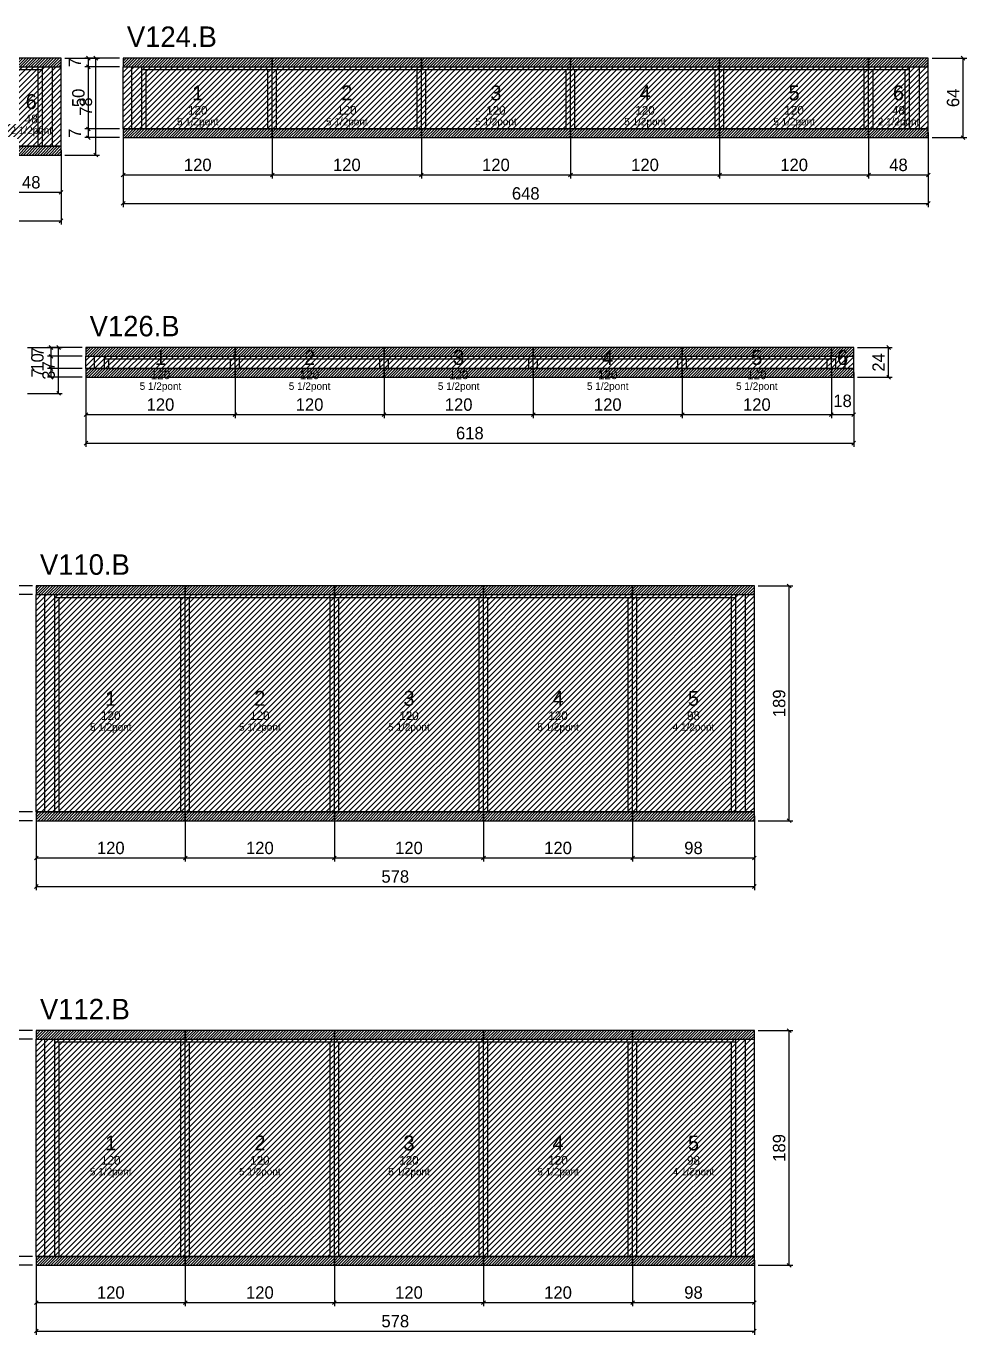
# Model space of a CAD drawing. Extents: x -69 to 3070, y -7480 to 1250.
# Drawn here: x 813 to 1570, y -2007 to -953 of the extents above; entities that cross this region are included whole.
import ezdxf
from ezdxf.enums import TextEntityAlignment as Align

# ---------------------------------------------------------------- set-up
doc = ezdxf.new("R2010")
doc.units = 0
for name, color, linetype in [('5', 5, 'Continuous'), ('COTA', 241, 'Continuous'), ('NOMENCLATURA', 7, 'Continuous'), ('Painéis', 200, 'Continuous'), ('Reaproveitamento', 251, 'Continuous'), ('SARR_2.2x7', 40, 'Continuous'), ('SARR_3.5x7', 81, 'Continuous'), ('SCO-___-LAJ', 224, 'Continuous'), ('texto', 7, 'Continuous')]:
    doc.layers.add(name, color=color, linetype=linetype)
doc.dimstyles.new('PAINEL', dxfattribs={"dimtxt": 10, "dimasz": 3, "dimexe": 3, "dimexo": 3, "dimgap": 3, "dimtad": 1, "dimblk": 'OBLIQUE', "dimblk1": 'OBLIQUE', "dimcen": 2.5, "dimclrd": 4, "dimclre": 4, "dimclrt": 240, "dimazin": 3, "dimtfac": 1, "dimtmove": 0, "dimatfit": 3})

# ---------------------------------------------------------------- blocks, each defined once
blk = doc.blocks.new('_OBLIQUE')
at = {"color": 0, "linetype": 'BYBLOCK'}
blk.add_line((-0.5, -0.5), (0.5, 0.5), dxfattribs=at)

msp = doc.modelspace()

# ---------------------------------------------------------------- hatches: boundary and pattern name
at = {"layer": 'COTA'}
h = msp.add_hatch(dxfattribs=at)
h.set_pattern_fill('ANSI31', scale=0.5)
h.paths.add_polyline_path([(793, -986), (841, -986), (841, -979), (793, -979)])
h = msp.add_hatch(dxfattribs=at)
h.set_pattern_fill('ANSI31', scale=0.5)
h.paths.add_polyline_path([(891, -986), (1011, -986), (1011, -979), (891, -979)])
h = msp.add_hatch(dxfattribs=at)
h.set_pattern_fill('ANSI31', scale=0.5)
h.paths.add_polyline_path([(1011, -986), (1131, -986), (1131, -979), (1011, -979)])
h = msp.add_hatch(dxfattribs=at)
h.set_pattern_fill('ANSI31', scale=0.5)
h.paths.add_polyline_path([(1131, -986), (1251, -986), (1251, -979), (1131, -979)])
h = msp.add_hatch(dxfattribs=at)
h.set_pattern_fill('ANSI31', scale=0.5)
h.paths.add_polyline_path([(1251, -986), (1371, -986), (1371, -979), (1251, -979)])
h = msp.add_hatch(dxfattribs=at)
h.set_pattern_fill('ANSI31', scale=0.5)
h.paths.add_polyline_path([(1371, -986), (1491, -986), (1491, -979), (1371, -979)])
h = msp.add_hatch(dxfattribs=at)
h.set_pattern_fill('ANSI31', scale=0.5)
h.paths.add_polyline_path([(1491, -986), (1539, -986), (1539, -979), (1491, -979)])
h = msp.add_hatch(dxfattribs=at)
h.set_pattern_fill('ANSI31', scale=0.5)
h.paths.add_polyline_path([(891, -1043), (1011, -1043), (1011, -1036), (891, -1036)])
h = msp.add_hatch(dxfattribs=at)
h.set_pattern_fill('ANSI31', scale=0.5)
h.paths.add_polyline_path([(1011, -1043), (1131, -1043), (1131, -1036), (1011, -1036)])
h = msp.add_hatch(dxfattribs=at)
h.set_pattern_fill('ANSI31', scale=0.5)
h.paths.add_polyline_path([(1131, -1043), (1251, -1043), (1251, -1036), (1131, -1036)])
h = msp.add_hatch(dxfattribs=at)
h.set_pattern_fill('ANSI31', scale=0.5)
h.paths.add_polyline_path([(1251, -1043), (1371, -1043), (1371, -1036), (1251, -1036)])
h = msp.add_hatch(dxfattribs=at)
h.set_pattern_fill('ANSI31', scale=0.5)
h.paths.add_polyline_path([(1371, -1043), (1491, -1043), (1491, -1036), (1371, -1036)])
h = msp.add_hatch(dxfattribs=at)
h.set_pattern_fill('ANSI31', scale=0.5)
h.paths.add_polyline_path([(1491, -1043), (1539, -1043), (1539, -1036), (1491, -1036)])
h = msp.add_hatch(dxfattribs=at)
h.set_pattern_fill('ANSI31', scale=0.5)
h.paths.add_polyline_path([(793, -1057), (841, -1057), (841, -1050), (793, -1050)])
h = msp.add_hatch(dxfattribs=at)
h.set_pattern_fill('ANSI31', scale=0.5)
h.paths.add_polyline_path([(861, -1219), (981, -1219), (981, -1212), (861, -1212)])
h = msp.add_hatch(dxfattribs=at)
h.set_pattern_fill('ANSI31', scale=0.5)
h.paths.add_polyline_path([(981, -1219), (1101, -1219), (1101, -1212), (981, -1212)])
h = msp.add_hatch(dxfattribs=at)
h.set_pattern_fill('ANSI31', scale=0.5)
h.paths.add_polyline_path([(1101, -1219), (1221, -1219), (1221, -1212), (1101, -1212)])
h = msp.add_hatch(dxfattribs=at)
h.set_pattern_fill('ANSI31', scale=0.5)
h.paths.add_polyline_path([(1221, -1219), (1341, -1219), (1341, -1212), (1221, -1212)])
h = msp.add_hatch(dxfattribs=at)
h.set_pattern_fill('ANSI31', scale=0.5)
h.paths.add_polyline_path([(1341, -1219), (1461, -1219), (1461, -1212), (1341, -1212)])
h = msp.add_hatch(dxfattribs=at)
h.set_pattern_fill('ANSI31', scale=0.5)
h.paths.add_polyline_path([(1461, -1219), (1479, -1219), (1479, -1212), (1461, -1212)])
h = msp.add_hatch(dxfattribs=at)
h.set_pattern_fill('ANSI31', scale=0.5)
h.paths.add_polyline_path([(861, -1236), (981, -1236), (981, -1229), (861, -1229)])
h = msp.add_hatch(dxfattribs=at)
h.set_pattern_fill('ANSI31', scale=0.5)
h.paths.add_polyline_path([(981, -1236), (1101, -1236), (1101, -1229), (981, -1229)])
h = msp.add_hatch(dxfattribs=at)
h.set_pattern_fill('ANSI31', scale=0.5)
h.paths.add_polyline_path([(1101, -1236), (1221, -1236), (1221, -1229), (1101, -1229)])
h = msp.add_hatch(dxfattribs=at)
h.set_pattern_fill('ANSI31', scale=0.5)
h.paths.add_polyline_path([(1221, -1236), (1341, -1236), (1341, -1229), (1221, -1229)])
h = msp.add_hatch(dxfattribs=at)
h.set_pattern_fill('ANSI31', scale=0.5)
h.paths.add_polyline_path([(1341, -1236), (1461, -1236), (1461, -1229), (1341, -1229)])
h = msp.add_hatch(dxfattribs=at)
h.set_pattern_fill('ANSI31', scale=0.5)
h.paths.add_polyline_path([(1461, -1236), (1479, -1236), (1479, -1229), (1461, -1229)])
h = msp.add_hatch(dxfattribs=at)
h.set_pattern_fill('ANSI31', scale=0.5)
h.paths.add_polyline_path([(821, -1411), (941, -1411), (941, -1404), (821, -1404)])
h = msp.add_hatch(dxfattribs=at)
h.set_pattern_fill('ANSI31', scale=0.5)
h.paths.add_polyline_path([(941, -1411), (1061, -1411), (1061, -1404), (941, -1404)])
h = msp.add_hatch(dxfattribs=at)
h.set_pattern_fill('ANSI31', scale=0.5)
h.paths.add_polyline_path([(1061, -1411), (1181, -1411), (1181, -1404), (1061, -1404)])
h = msp.add_hatch(dxfattribs=at)
h.set_pattern_fill('ANSI31', scale=0.5)
h.paths.add_polyline_path([(1181, -1411), (1301, -1411), (1301, -1404), (1181, -1404)])
h = msp.add_hatch(dxfattribs=at)
h.set_pattern_fill('ANSI31', scale=0.5)
h.paths.add_polyline_path([(1301, -1411), (1399, -1411), (1399, -1404), (1301, -1404)])
h = msp.add_hatch(dxfattribs=at)
h.set_pattern_fill('ANSI31', scale=0.5)
h.paths.add_polyline_path([(821, -1593), (941, -1593), (941, -1586), (821, -1586)])
h = msp.add_hatch(dxfattribs=at)
h.set_pattern_fill('ANSI31', scale=0.5)
h.paths.add_polyline_path([(941, -1593), (1061, -1593), (1061, -1586), (941, -1586)])
h = msp.add_hatch(dxfattribs=at)
h.set_pattern_fill('ANSI31', scale=0.5)
h.paths.add_polyline_path([(1061, -1593), (1181, -1593), (1181, -1586), (1061, -1586)])
h = msp.add_hatch(dxfattribs=at)
h.set_pattern_fill('ANSI31', scale=0.5)
h.paths.add_polyline_path([(1181, -1593), (1301, -1593), (1301, -1586), (1181, -1586)])
h = msp.add_hatch(dxfattribs=at)
h.set_pattern_fill('ANSI31', scale=0.5)
h.paths.add_polyline_path([(1301, -1593), (1399, -1593), (1399, -1586), (1301, -1586)])
h = msp.add_hatch(dxfattribs=at)
h.set_pattern_fill('ANSI31', scale=0.5)
h.paths.add_polyline_path([(821, -1769), (941, -1769), (941, -1762), (821, -1762)])
h = msp.add_hatch(dxfattribs=at)
h.set_pattern_fill('ANSI31', scale=0.5)
h.paths.add_polyline_path([(941, -1769), (1061, -1769), (1061, -1762), (941, -1762)])
h = msp.add_hatch(dxfattribs=at)
h.set_pattern_fill('ANSI31', scale=0.5)
h.paths.add_polyline_path([(1061, -1769), (1181, -1769), (1181, -1762), (1061, -1762)])
h = msp.add_hatch(dxfattribs=at)
h.set_pattern_fill('ANSI31', scale=0.5)
h.paths.add_polyline_path([(1181, -1769), (1301, -1769), (1301, -1762), (1181, -1762)])
h = msp.add_hatch(dxfattribs=at)
h.set_pattern_fill('ANSI31', scale=0.5)
h.paths.add_polyline_path([(1301, -1769), (1399, -1769), (1399, -1762), (1301, -1762)])
h = msp.add_hatch(dxfattribs=at)
h.set_pattern_fill('ANSI31', scale=0.5)
h.paths.add_polyline_path([(821, -1951), (941, -1951), (941, -1944), (821, -1944)])
h = msp.add_hatch(dxfattribs=at)
h.set_pattern_fill('ANSI31', scale=0.5)
h.paths.add_polyline_path([(941, -1951), (1061, -1951), (1061, -1944), (941, -1944)])
h = msp.add_hatch(dxfattribs=at)
h.set_pattern_fill('ANSI31', scale=0.5)
h.paths.add_polyline_path([(1061, -1951), (1181, -1951), (1181, -1944), (1061, -1944)])
h = msp.add_hatch(dxfattribs=at)
h.set_pattern_fill('ANSI31', scale=0.5)
h.paths.add_polyline_path([(1181, -1951), (1301, -1951), (1301, -1944), (1181, -1944)])
h = msp.add_hatch(dxfattribs=at)
h.set_pattern_fill('ANSI31', scale=0.5)
h.paths.add_polyline_path([(1301, -1951), (1399, -1951), (1399, -1944), (1301, -1944)])
at = {"layer": 'Reaproveitamento'}
h = msp.add_hatch(dxfattribs=at)
h.set_pattern_fill('ANSI31')
h.paths.add_polyline_path([(793, -1050), (841, -1050), (841, -986), (793, -986)])
h = msp.add_hatch(dxfattribs=at)
h.set_pattern_fill('ANSI31')
h.paths.add_polyline_path([(891, -1036), (1011, -1036), (1011, -986), (891, -986)])
h = msp.add_hatch(dxfattribs=at)
h.set_pattern_fill('ANSI31')
h.paths.add_polyline_path([(1011, -1036), (1131, -1036), (1131, -986), (1011, -986)])
h = msp.add_hatch(dxfattribs=at)
h.set_pattern_fill('ANSI31')
h.paths.add_polyline_path([(1131, -1036), (1251, -1036), (1251, -986), (1131, -986)])
h = msp.add_hatch(dxfattribs=at)
h.set_pattern_fill('ANSI31')
h.paths.add_polyline_path([(1251, -1036), (1371, -1036), (1371, -986), (1251, -986)])
h = msp.add_hatch(dxfattribs=at)
h.set_pattern_fill('ANSI31')
h.paths.add_polyline_path([(1371, -1036), (1491, -1036), (1491, -986), (1371, -986)])
h = msp.add_hatch(dxfattribs=at)
h.set_pattern_fill('ANSI31')
h.paths.add_polyline_path([(1491, -1036), (1539, -1036), (1539, -986), (1491, -986)])
h = msp.add_hatch(dxfattribs=at)
h.set_pattern_fill('ANSI31')
h.paths.add_polyline_path([(861, -1229), (981, -1229), (981, -1219), (861, -1219)])
h = msp.add_hatch(dxfattribs=at)
h.set_pattern_fill('ANSI31')
h.paths.add_polyline_path([(981, -1229), (1101, -1229), (1101, -1219), (981, -1219)])
h = msp.add_hatch(dxfattribs=at)
h.set_pattern_fill('ANSI31')
h.paths.add_polyline_path([(1101, -1229), (1221, -1229), (1221, -1219), (1101, -1219)])
h = msp.add_hatch(dxfattribs=at)
h.set_pattern_fill('ANSI31')
h.paths.add_polyline_path([(1221, -1229), (1341, -1229), (1341, -1219), (1221, -1219)])
h = msp.add_hatch(dxfattribs=at)
h.set_pattern_fill('ANSI31')
h.paths.add_polyline_path([(1341, -1229), (1461, -1229), (1461, -1219), (1341, -1219)])
h = msp.add_hatch(dxfattribs=at)
h.set_pattern_fill('ANSI31')
h.paths.add_polyline_path([(1461, -1229), (1479, -1229), (1479, -1219), (1461, -1219)])
h = msp.add_hatch(dxfattribs=at)
h.set_pattern_fill('ANSI31')
h.paths.add_polyline_path([(821, -1586), (941, -1586), (941, -1411), (821, -1411)])
h = msp.add_hatch(dxfattribs=at)
h.set_pattern_fill('ANSI31')
h.paths.add_polyline_path([(941, -1586), (1061, -1586), (1061, -1411), (941, -1411)])
h = msp.add_hatch(dxfattribs=at)
h.set_pattern_fill('ANSI31')
h.paths.add_polyline_path([(1061, -1586), (1181, -1586), (1181, -1411), (1061, -1411)])
h = msp.add_hatch(dxfattribs=at)
h.set_pattern_fill('ANSI31')
h.paths.add_polyline_path([(1181, -1586), (1301, -1586), (1301, -1411), (1181, -1411)])
h = msp.add_hatch(dxfattribs=at)
h.set_pattern_fill('ANSI31')
h.paths.add_polyline_path([(1301, -1586), (1399, -1586), (1399, -1411), (1301, -1411)])
h = msp.add_hatch(dxfattribs=at)
h.set_pattern_fill('ANSI31')
h.paths.add_polyline_path([(821, -1944), (941, -1944), (941, -1769), (821, -1769)])
h = msp.add_hatch(dxfattribs=at)
h.set_pattern_fill('ANSI31')
h.paths.add_polyline_path([(941, -1944), (1061, -1944), (1061, -1769), (941, -1769)])
h = msp.add_hatch(dxfattribs=at)
h.set_pattern_fill('ANSI31')
h.paths.add_polyline_path([(1061, -1944), (1181, -1944), (1181, -1769), (1061, -1769)])
h = msp.add_hatch(dxfattribs=at)
h.set_pattern_fill('ANSI31')
h.paths.add_polyline_path([(1181, -1944), (1301, -1944), (1301, -1769), (1181, -1769)])
h = msp.add_hatch(dxfattribs=at)
h.set_pattern_fill('ANSI31')
h.paths.add_polyline_path([(1301, -1944), (1399, -1944), (1399, -1769), (1301, -1769)])

# ---------------------------------------------------------------- linework, layer by layer
at = {"layer": 'Painéis'}
for p, q in [((793, -986), (841, -986)), ((841, -1050), (841, -986)), ((891, -986), (1011, -986)), ((891, -1036), (891, -986)), ((1011, -1036), (1011, -986)), ((1011, -1036), (1011, -986)), ((1011, -986), (1131, -986)), ((1011, -1036), (1011, -986)), ((1131, -1036), (1131, -986)), ((1131, -1036), (1131, -986)), ((1131, -986), (1251, -986)), ((1131, -1036), (1131, -986)), ((1251, -1036), (1251, -986)), ((1251, -1036), (1251, -986)), ((1251, -986), (1371, -986)), ((1251, -1036), (1251, -986)), ((1371, -1036), (1371, -986)), ((1371, -1036), (1371, -986)), ((1371, -986), (1491, -986)), ((1371, -1036), (1371, -986)), ((1491, -1036), (1491, -986)), ((1491, -1036), (1491, -986)), ((1491, -986), (1539, -986)), ((1491, -1036), (1491, -986)), ((1539, -1036), (1539, -986)), ((891, -1036), (1011, -1036)), ((1011, -1036), (1131, -1036)), ((1131, -1036), (1251, -1036)), ((1251, -1036), (1371, -1036)), ((1371, -1036), (1491, -1036)), ((1491, -1036), (1539, -1036)), ((793, -1050), (841, -1050)), ((861, -1219), (981, -1219)), ((861, -1229), (861, -1219)), ((981, -1229), (981, -1219)), ((981, -1229), (981, -1219)), ((981, -1219), (1101, -1219)), ((981, -1229), (981, -1219)), ((1101, -1229), (1101, -1219)), ((1101, -1229), (1101, -1219)), ((1101, -1219), (1221, -1219)), ((1101, -1229), (1101, -1219)), ((1221, -1229), (1221, -1219)), ((1221, -1229), (1221, -1219)), ((1221, -1219), (1341, -1219)), ((1221, -1229), (1221, -1219)), ((1341, -1229), (1341, -1219)), ((1341, -1229), (1341, -1219)), ((1341, -1219), (1461, -1219)), ((1341, -1229), (1341, -1219)), ((1461, -1229), (1461, -1219)), ((1461, -1229), (1461, -1219)), ((1461, -1219), (1479, -1219)), ((1461, -1229), (1461, -1219)), ((1479, -1229), (1479, -1219)), ((861, -1229), (981, -1229)), ((981, -1229), (1101, -1229)), ((1101, -1229), (1221, -1229)), ((1221, -1229), (1341, -1229)), ((1341, -1229), (1461, -1229)), ((1461, -1229), (1479, -1229)), ((821, -1411), (941, -1411)), ((821, -1586), (821, -1411)), ((941, -1586), (941, -1411)), ((941, -1586), (941, -1411)), ((941, -1411), (1061, -1411)), ((941, -1586), (941, -1411)), ((1061, -1586), (1061, -1411)), ((1061, -1586), (1061, -1411)), ((1061, -1411), (1181, -1411)), ((1061, -1586), (1061, -1411)), ((1181, -1586), (1181, -1411)), ((1181, -1586), (1181, -1411)), ((1181, -1411), (1301, -1411)), ((1181, -1586), (1181, -1411)), ((1301, -1586), (1301, -1411)), ((1301, -1586), (1301, -1411)), ((1301, -1411), (1399, -1411)), ((1301, -1586), (1301, -1411)), ((1399, -1586), (1399, -1411)), ((821, -1586), (941, -1586)), ((941, -1586), (1061, -1586)), ((1061, -1586), (1181, -1586)), ((1181, -1586), (1301, -1586)), ((1301, -1586), (1399, -1586)), ((821, -1769), (941, -1769)), ((821, -1944), (821, -1769)), ((941, -1944), (941, -1769)), ((941, -1944), (941, -1769)), ((941, -1769), (1061, -1769)), ((941, -1944), (941, -1769)), ((1061, -1944), (1061, -1769)), ((1061, -1944), (1061, -1769)), ((1061, -1769), (1181, -1769)), ((1061, -1944), (1061, -1769)), ((1181, -1944), (1181, -1769)), ((1181, -1944), (1181, -1769)), ((1181, -1769), (1301, -1769)), ((1181, -1944), (1181, -1769)), ((1301, -1944), (1301, -1769)), ((1301, -1944), (1301, -1769)), ((1301, -1769), (1399, -1769)), ((1301, -1944), (1301, -1769)), ((1399, -1944), (1399, -1769)), ((821, -1944), (941, -1944)), ((941, -1944), (1061, -1944)), ((1061, -1944), (1181, -1944)), ((1181, -1944), (1301, -1944)), ((1301, -1944), (1399, -1944))]:
    msp.add_line(p, q, dxfattribs=at)
at = {"layer": 'SARR_2.2x7'}
for p, q in [((793, -988.2), (826, -988.2)), ((834, -1050), (834, -986)), ((898, -1036), (898, -986)), ((906, -988.2), (1011, -988.2)), ((1011, -988.2), (1131, -988.2)), ((1131, -988.2), (1251, -988.2)), ((1251, -988.2), (1371, -988.2)), ((1371, -988.2), (1491, -988.2)), ((1491, -988.2), (1524, -988.2)), ((1532, -1036), (1532, -986)), ((868, -1229), (868, -1219)), ((876, -1221.2), (981, -1221.2)), ((981, -1221.2), (1101, -1221.2)), ((1101, -1221.2), (1221, -1221.2)), ((1221, -1221.2), (1341, -1221.2)), ((1341, -1221.2), (1461, -1221.2)), ((1461, -1221.2), (1464, -1221.2)), ((1472, -1229), (1472, -1219)), ((828, -1586), (828, -1411)), ((1392, -1586), (1392, -1411)), ((836, -1413.2), (941, -1413.2)), ((941, -1413.2), (1061, -1413.2)), ((1061, -1413.2), (1181, -1413.2)), ((1181, -1413.2), (1301, -1413.2)), ((1301, -1413.2), (1384, -1413.2)), ((828, -1944), (828, -1769)), ((1392, -1944), (1392, -1769)), ((836, -1771.2), (941, -1771.2)), ((941, -1771.2), (1061, -1771.2)), ((1061, -1771.2), (1181, -1771.2)), ((1181, -1771.2), (1301, -1771.2)), ((1301, -1771.2), (1384, -1771.2))]:
    msp.add_line(p, q, dxfattribs=at)
at = {"layer": 'SARR_3.5x7'}
for p, q in [((822.5, -1050), (822.5, -988.2)), ((826, -1050), (826, -986)), ((906, -1036), (906, -986)), ((909.5, -1036), (909.5, -988.2)), ((1007.5, -1036), (1007.5, -988.2)), ((1011, -1036), (1011, -986)), ((1011, -1036), (1011, -986)), ((1014.5, -1036), (1014.5, -988.2)), ((1127.5, -1036), (1127.5, -988.2)), ((1131, -1036), (1131, -986)), ((1131, -1036), (1131, -986)), ((1134.5, -1036), (1134.5, -988.2)), ((1247.5, -1036), (1247.5, -988.2)), ((1251, -1036), (1251, -986)), ((1251, -1036), (1251, -986)), ((1254.5, -1036), (1254.5, -988.2)), ((1367.5, -1036), (1367.5, -988.2)), ((1371, -1036), (1371, -986)), ((1371, -1036), (1371, -986)), ((1374.5, -1036), (1374.5, -988.2)), ((1487.5, -1036), (1487.5, -988.2)), ((1491, -1036), (1491, -986)), ((1491, -1036), (1491, -986)), ((1494.5, -1036), (1494.5, -988.2)), ((1520.5, -1036), (1520.5, -988.2)), ((1524, -1036), (1524, -986)), ((906, -1036), (909.5, -1036)), ((1007.5, -1036), (1011, -1036)), ((1011, -1036), (1014.5, -1036)), ((1127.5, -1036), (1131, -1036)), ((1131, -1036), (1134.5, -1036)), ((1247.5, -1036), (1251, -1036)), ((1251, -1036), (1254.5, -1036)), ((1367.5, -1036), (1371, -1036)), ((1371, -1036), (1374.5, -1036)), ((1487.5, -1036), (1491, -1036)), ((1491, -1036), (1494.5, -1036)), ((1520.5, -1036), (1524, -1036)), ((822.5, -1050), (826, -1050)), ((876, -1229), (876, -1219)), ((879.5, -1229), (879.5, -1221.2)), ((977.5, -1229), (977.5, -1221.2)), ((981, -1229), (981, -1219)), ((981, -1229), (981, -1219)), ((984.5, -1229), (984.5, -1221.2)), ((1097.5, -1229), (1097.5, -1221.2)), ((1101, -1229), (1101, -1219)), ((1101, -1229), (1101, -1219)), ((1104.5, -1229), (1104.5, -1221.2)), ((1217.5, -1229), (1217.5, -1221.2)), ((1221, -1229), (1221, -1219)), ((1221, -1229), (1221, -1219)), ((1224.5, -1229), (1224.5, -1221.2)), ((1337.5, -1229), (1337.5, -1221.2)), ((1341, -1229), (1341, -1219)), ((1341, -1229), (1341, -1219)), ((1344.5, -1229), (1344.5, -1221.2)), ((1457.5, -1229), (1457.5, -1221.2)), ((1461, -1229), (1461, -1219)), ((1461, -1229), (1461, -1219)), ((1464.5, -1229), (1464.5, -1221.2)), ((876, -1229), (879.5, -1229)), ((977.5, -1229), (981, -1229)), ((981, -1229), (984.5, -1229)), ((1097.5, -1229), (1101, -1229)), ((1101, -1229), (1104.5, -1229)), ((1217.5, -1229), (1221, -1229)), ((1221, -1229), (1224.5, -1229)), ((1337.5, -1229), (1341, -1229)), ((1341, -1229), (1344.5, -1229)), ((1457.5, -1229), (1461, -1229)), ((1461, -1229), (1464.5, -1229)), ((836, -1586), (836, -1411)), ((941, -1586), (941, -1411)), ((941, -1586), (941, -1411)), ((1061, -1586), (1061, -1411)), ((1061, -1586), (1061, -1411)), ((1181, -1586), (1181, -1411)), ((1181, -1586), (1181, -1411)), ((1301, -1586), (1301, -1411)), ((1301, -1586), (1301, -1411)), ((1384, -1586), (1384, -1411)), ((839.5, -1586), (839.5, -1413.2)), ((937.5, -1586), (937.5, -1413.2)), ((944.5, -1586), (944.5, -1413.2)), ((1057.5, -1586), (1057.5, -1413.2)), ((1064.5, -1586), (1064.5, -1413.2)), ((1177.5, -1586), (1177.5, -1413.2)), ((1184.5, -1586), (1184.5, -1413.2)), ((1297.5, -1586), (1297.5, -1413.2)), ((1304.5, -1586), (1304.5, -1413.2)), ((1380.5, -1586), (1380.5, -1413.2)), ((836, -1586), (839.5, -1586)), ((937.5, -1586), (941, -1586)), ((941, -1586), (944.5, -1586)), ((1057.5, -1586), (1061, -1586)), ((1061, -1586), (1064.5, -1586)), ((1177.5, -1586), (1181, -1586)), ((1181, -1586), (1184.5, -1586)), ((1297.5, -1586), (1301, -1586)), ((1301, -1586), (1304.5, -1586)), ((1380.5, -1586), (1384, -1586)), ((836, -1944), (836, -1769)), ((941, -1944), (941, -1769)), ((941, -1944), (941, -1769)), ((1061, -1944), (1061, -1769)), ((1061, -1944), (1061, -1769)), ((1181, -1944), (1181, -1769)), ((1181, -1944), (1181, -1769)), ((1301, -1944), (1301, -1769)), ((1301, -1944), (1301, -1769)), ((1384, -1944), (1384, -1769)), ((839.5, -1944), (839.5, -1771.2)), ((937.5, -1944), (937.5, -1771.2)), ((944.5, -1944), (944.5, -1771.2)), ((1057.5, -1944), (1057.5, -1771.2)), ((1064.5, -1944), (1064.5, -1771.2)), ((1177.5, -1944), (1177.5, -1771.2)), ((1184.5, -1944), (1184.5, -1771.2)), ((1297.5, -1944), (1297.5, -1771.2)), ((1304.5, -1944), (1304.5, -1771.2)), ((1380.5, -1944), (1380.5, -1771.2)), ((836, -1944), (839.5, -1944)), ((937.5, -1944), (941, -1944)), ((941, -1944), (944.5, -1944)), ((1057.5, -1944), (1061, -1944)), ((1061, -1944), (1064.5, -1944)), ((1177.5, -1944), (1181, -1944)), ((1181, -1944), (1184.5, -1944)), ((1297.5, -1944), (1301, -1944)), ((1301, -1944), (1304.5, -1944)), ((1380.5, -1944), (1384, -1944))]:
    msp.add_line(p, q, dxfattribs=at)
at = {"layer": 'SCO-___-LAJ'}
for points in [[(793, -986), (841, -986), (841, -979), (793, -979)], [(891, -986), (1011, -986), (1011, -979), (891, -979)], [(1011, -986), (1131, -986), (1131, -979), (1011, -979)], [(1131, -986), (1251, -986), (1251, -979), (1131, -979)], [(1251, -986), (1371, -986), (1371, -979), (1251, -979)], [(1371, -986), (1491, -986), (1491, -979), (1371, -979)], [(1491, -986), (1539, -986), (1539, -979), (1491, -979)], [(891, -1043), (1011, -1043), (1011, -1036), (891, -1036)], [(1011, -1043), (1131, -1043), (1131, -1036), (1011, -1036)], [(1131, -1043), (1251, -1043), (1251, -1036), (1131, -1036)], [(1251, -1043), (1371, -1043), (1371, -1036), (1251, -1036)], [(1371, -1043), (1491, -1043), (1491, -1036), (1371, -1036)], [(1491, -1043), (1539, -1043), (1539, -1036), (1491, -1036)], [(793, -1057), (841, -1057), (841, -1050), (793, -1050)], [(861, -1219), (981, -1219), (981, -1212), (861, -1212)], [(981, -1219), (1101, -1219), (1101, -1212), (981, -1212)], [(1101, -1219), (1221, -1219), (1221, -1212), (1101, -1212)], [(1221, -1219), (1341, -1219), (1341, -1212), (1221, -1212)], [(1341, -1219), (1461, -1219), (1461, -1212), (1341, -1212)], [(1461, -1219), (1479, -1219), (1479, -1212), (1461, -1212)], [(861, -1236), (981, -1236), (981, -1229), (861, -1229)], [(981, -1236), (1101, -1236), (1101, -1229), (981, -1229)], [(1101, -1236), (1221, -1236), (1221, -1229), (1101, -1229)], [(1221, -1236), (1341, -1236), (1341, -1229), (1221, -1229)], [(1341, -1236), (1461, -1236), (1461, -1229), (1341, -1229)], [(1461, -1236), (1479, -1236), (1479, -1229), (1461, -1229)], [(821, -1411), (941, -1411), (941, -1404), (821, -1404)], [(941, -1411), (1061, -1411), (1061, -1404), (941, -1404)], [(1061, -1411), (1181, -1411), (1181, -1404), (1061, -1404)], [(1181, -1411), (1301, -1411), (1301, -1404), (1181, -1404)], [(1301, -1411), (1399, -1411), (1399, -1404), (1301, -1404)], [(821, -1593), (941, -1593), (941, -1586), (821, -1586)], [(941, -1593), (1061, -1593), (1061, -1586), (941, -1586)], [(1061, -1593), (1181, -1593), (1181, -1586), (1061, -1586)], [(1181, -1593), (1301, -1593), (1301, -1586), (1181, -1586)], [(1301, -1593), (1399, -1593), (1399, -1586), (1301, -1586)], [(821, -1769), (941, -1769), (941, -1762), (821, -1762)], [(941, -1769), (1061, -1769), (1061, -1762), (941, -1762)], [(1061, -1769), (1181, -1769), (1181, -1762), (1061, -1762)], [(1181, -1769), (1301, -1769), (1301, -1762), (1181, -1762)], [(1301, -1769), (1399, -1769), (1399, -1762), (1301, -1762)], [(821, -1951), (941, -1951), (941, -1944), (821, -1944)], [(941, -1951), (1061, -1951), (1061, -1944), (941, -1944)], [(1061, -1951), (1181, -1951), (1181, -1944), (1061, -1944)], [(1181, -1951), (1301, -1951), (1301, -1944), (1181, -1944)], [(1301, -1951), (1399, -1951), (1399, -1944), (1301, -1944)]]:
    msp.add_lwpolyline(points, close=True, dxfattribs=at)

# ---------------------------------------------------------------- texts
at = {"layer": '5'}
for s, height, p in [('1', 12, (951, -1007)), ('2', 12, (1071, -1007)), ('3', 12, (1191, -1007)), ('4', 12, (1311, -1007)), ('5', 12, (1431, -1007)), ('6', 12, (1515, -1007)), ('6', 12, (817, -1014)), ('120', 7, (951, -1021)), ('120', 7, (1071, -1021)), ('120', 7, (1191, -1021)), ('120', 7, (1311, -1021)), ('120', 7, (1431, -1021)), ('48', 7, (1515, -1021)), ('48', 7, (817, -1028)), ('1', 12, (921, -1220)), ('2', 12, (1041, -1220)), ('3', 12, (1161, -1220)), ('4', 12, (1281, -1220)), ('5', 12, (1401, -1220)), ('6', 12, (1470, -1220)), ('120', 7, (921, -1234)), ('120', 7, (1041, -1234)), ('120', 7, (1161, -1234)), ('120', 7, (1281, -1234)), ('120', 7, (1401, -1234)), ('1', 12, (881, -1494.5)), ('2', 12, (1001, -1494.5)), ('3', 12, (1121, -1494.5)), ('4', 12, (1241, -1494.5)), ('5', 12, (1350, -1494.5)), ('120', 7, (881, -1508.5)), ('120', 7, (1001, -1508.5)), ('120', 7, (1121, -1508.5)), ('120', 7, (1241, -1508.5)), ('98', 7, (1350, -1508.5)), ('1', 12, (881, -1852.5)), ('2', 12, (1001, -1852.5)), ('3', 12, (1121, -1852.5)), ('4', 12, (1241, -1852.5)), ('5', 12, (1350, -1852.5)), ('120', 7, (881, -1866.5)), ('120', 7, (1001, -1866.5)), ('120', 7, (1121, -1866.5)), ('120', 7, (1241, -1866.5)), ('98', 7, (1350, -1866.5))]:
    msp.add_text(s, height=height, dxfattribs=at).set_placement(p, align=Align.MIDDLE_CENTER)
at = {"layer": 'NOMENCLATURA'}
for s, p in [('V124.B', (894, -970)), ('V126.B', (864, -1203)), ('V110.B', (824, -1395)), ('V112.B', (824, -1753))]:
    msp.add_text(s, height=16.5, dxfattribs=at).set_placement(p)
at = {"layer": 'texto', "char_height": 6, "attachment_point": 5}
for s, insert in [('5 1/2pont', (951, -1031)), ('5 1/2pont', (1071, -1031)), ('5 1/2pont', (1191, -1031)), ('5 1/2pont', (1311, -1031)), ('5 1/2pont', (1431, -1031)), ('2 1/2pont', (1515, -1031)), ('2 1/2pont', (817, -1038)), ('5 1/2pont', (921, -1244)), ('5 1/2pont', (1041, -1244)), ('5 1/2pont', (1161, -1244)), ('5 1/2pont', (1281, -1244)), ('5 1/2pont', (1401, -1244)), ('5 1/2pont', (881, -1518.5)), ('5 1/2pont', (1001, -1518.5)), ('5 1/2pont', (1121, -1518.5)), ('5 1/2pont', (1241, -1518.5)), ('4 1/2pont', (1350, -1518.5)), ('5 1/2pont', (881, -1876.5)), ('5 1/2pont', (1001, -1876.5)), ('5 1/2pont', (1121, -1876.5)), ('5 1/2pont', (1241, -1876.5)), ('4 1/2pont', (1350, -1876.5))]:
    msp.add_mtext(s, dxfattribs=dict(at, insert=insert))

# ---------------------------------------------------------------- dimensions: what is measured, and where the dimension line sits
at = {"layer": 'COTA'}
for base, p1, p2 in [((869, -1057), (841, -1057), (841, -979)), ((863, -986), (891, -986), (891, -979)), ((1567, -1043), (1539, -1043), (1539, -979)), ((863, -1036), (891, -1036), (891, -986)), ((863, -1043), (891, -1043), (891, -1036)), ((839, -1249), (811, -1249), (811, -1212)), ((833, -1219), (861, -1219), (861, -1212)), ((1507, -1236), (1479, -1236), (1479, -1212)), ((833, -1229), (861, -1229), (861, -1219)), ((833, -1236), (861, -1236), (861, -1229)), ((793, -1411), (821, -1411), (821, -1404)), ((793, -1586), (821, -1586), (821, -1411)), ((1427, -1593), (1399, -1593), (1399, -1404)), ((793, -1593), (821, -1593), (821, -1586)), ((793, -1769), (821, -1769), (821, -1762)), ((793, -1944), (821, -1944), (821, -1769)), ((1427, -1951), (1399, -1951), (1399, -1762)), ((793, -1951), (821, -1951), (821, -1944))]:
    msp.add_linear_dim(base=base, p1=p1, p2=p2, angle=90, dimstyle='PAINEL', dxfattribs=at).render()
for base, p1, p2 in [((891, -1073), (891, -1036), (1011, -1036)), ((891, -1096), (891, -1036), (1539, -1036)), ((1011, -1073), (1011, -1036), (1131, -1036)), ((1131, -1073), (1131, -1036), (1251, -1036)), ((1251, -1073), (1251, -1036), (1371, -1036)), ((1371, -1073), (1371, -1036), (1491, -1036)), ((1491, -1073), (1491, -1036), (1539, -1036)), ((193, -1110), (193, -1050), (841, -1050)), ((793, -1087), (793, -1050), (841, -1050)), ((861, -1266), (861, -1229), (981, -1229)), ((861, -1289), (861, -1229), (1479, -1229)), ((981, -1266), (981, -1229), (1101, -1229)), ((1101, -1266), (1101, -1229), (1221, -1229)), ((1221, -1266), (1221, -1229), (1341, -1229)), ((1341, -1266), (1341, -1229), (1461, -1229)), ((1461, -1266), (1461, -1229), (1479, -1229)), ((821, -1623), (821, -1586), (941, -1586)), ((821, -1646), (821, -1586), (1399, -1586)), ((941, -1623), (941, -1586), (1061, -1586)), ((1061, -1623), (1061, -1586), (1181, -1586)), ((1181, -1623), (1181, -1586), (1301, -1586)), ((1301, -1623), (1301, -1586), (1399, -1586)), ((821, -1981), (821, -1944), (941, -1944)), ((821, -2004), (821, -1944), (1399, -1944)), ((941, -1981), (941, -1944), (1061, -1944)), ((1061, -1981), (1061, -1944), (1181, -1944)), ((1181, -1981), (1181, -1944), (1301, -1944)), ((1301, -1981), (1301, -1944), (1399, -1944))]:
    msp.add_linear_dim(base=base, p1=p1, p2=p2, dimstyle='PAINEL', dxfattribs=at).render()

doc.saveas('drawing.dxf')
